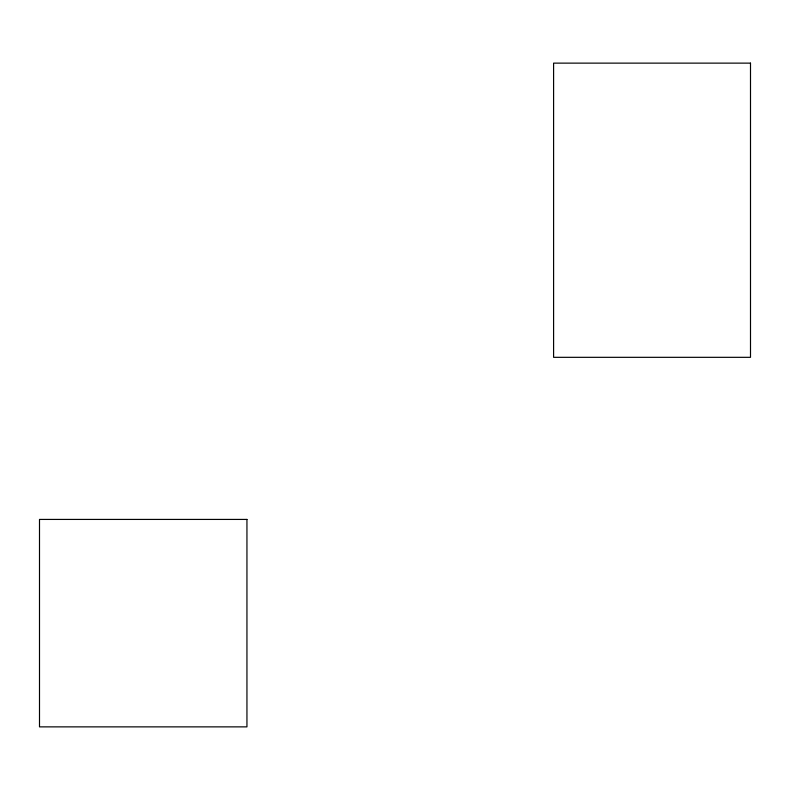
<?xml version="1.0" encoding="UTF-8"?>
<svg xmlns="http://www.w3.org/2000/svg" width="790" height="790" viewBox="0 0 790 790"><rect width="100%" height="100%" fill="white"/><g stroke="black" fill="none" stroke-linecap="round" stroke-linejoin="round"><path stroke-width="1.19" d="M750.5 63.131L553.593 63.131L553.593 357.327L750.5 357.327L750.5 63.131M246.944 519.425L39.5 519.425L39.5 726.869L246.944 726.869L246.944 519.425"/></g></svg>
